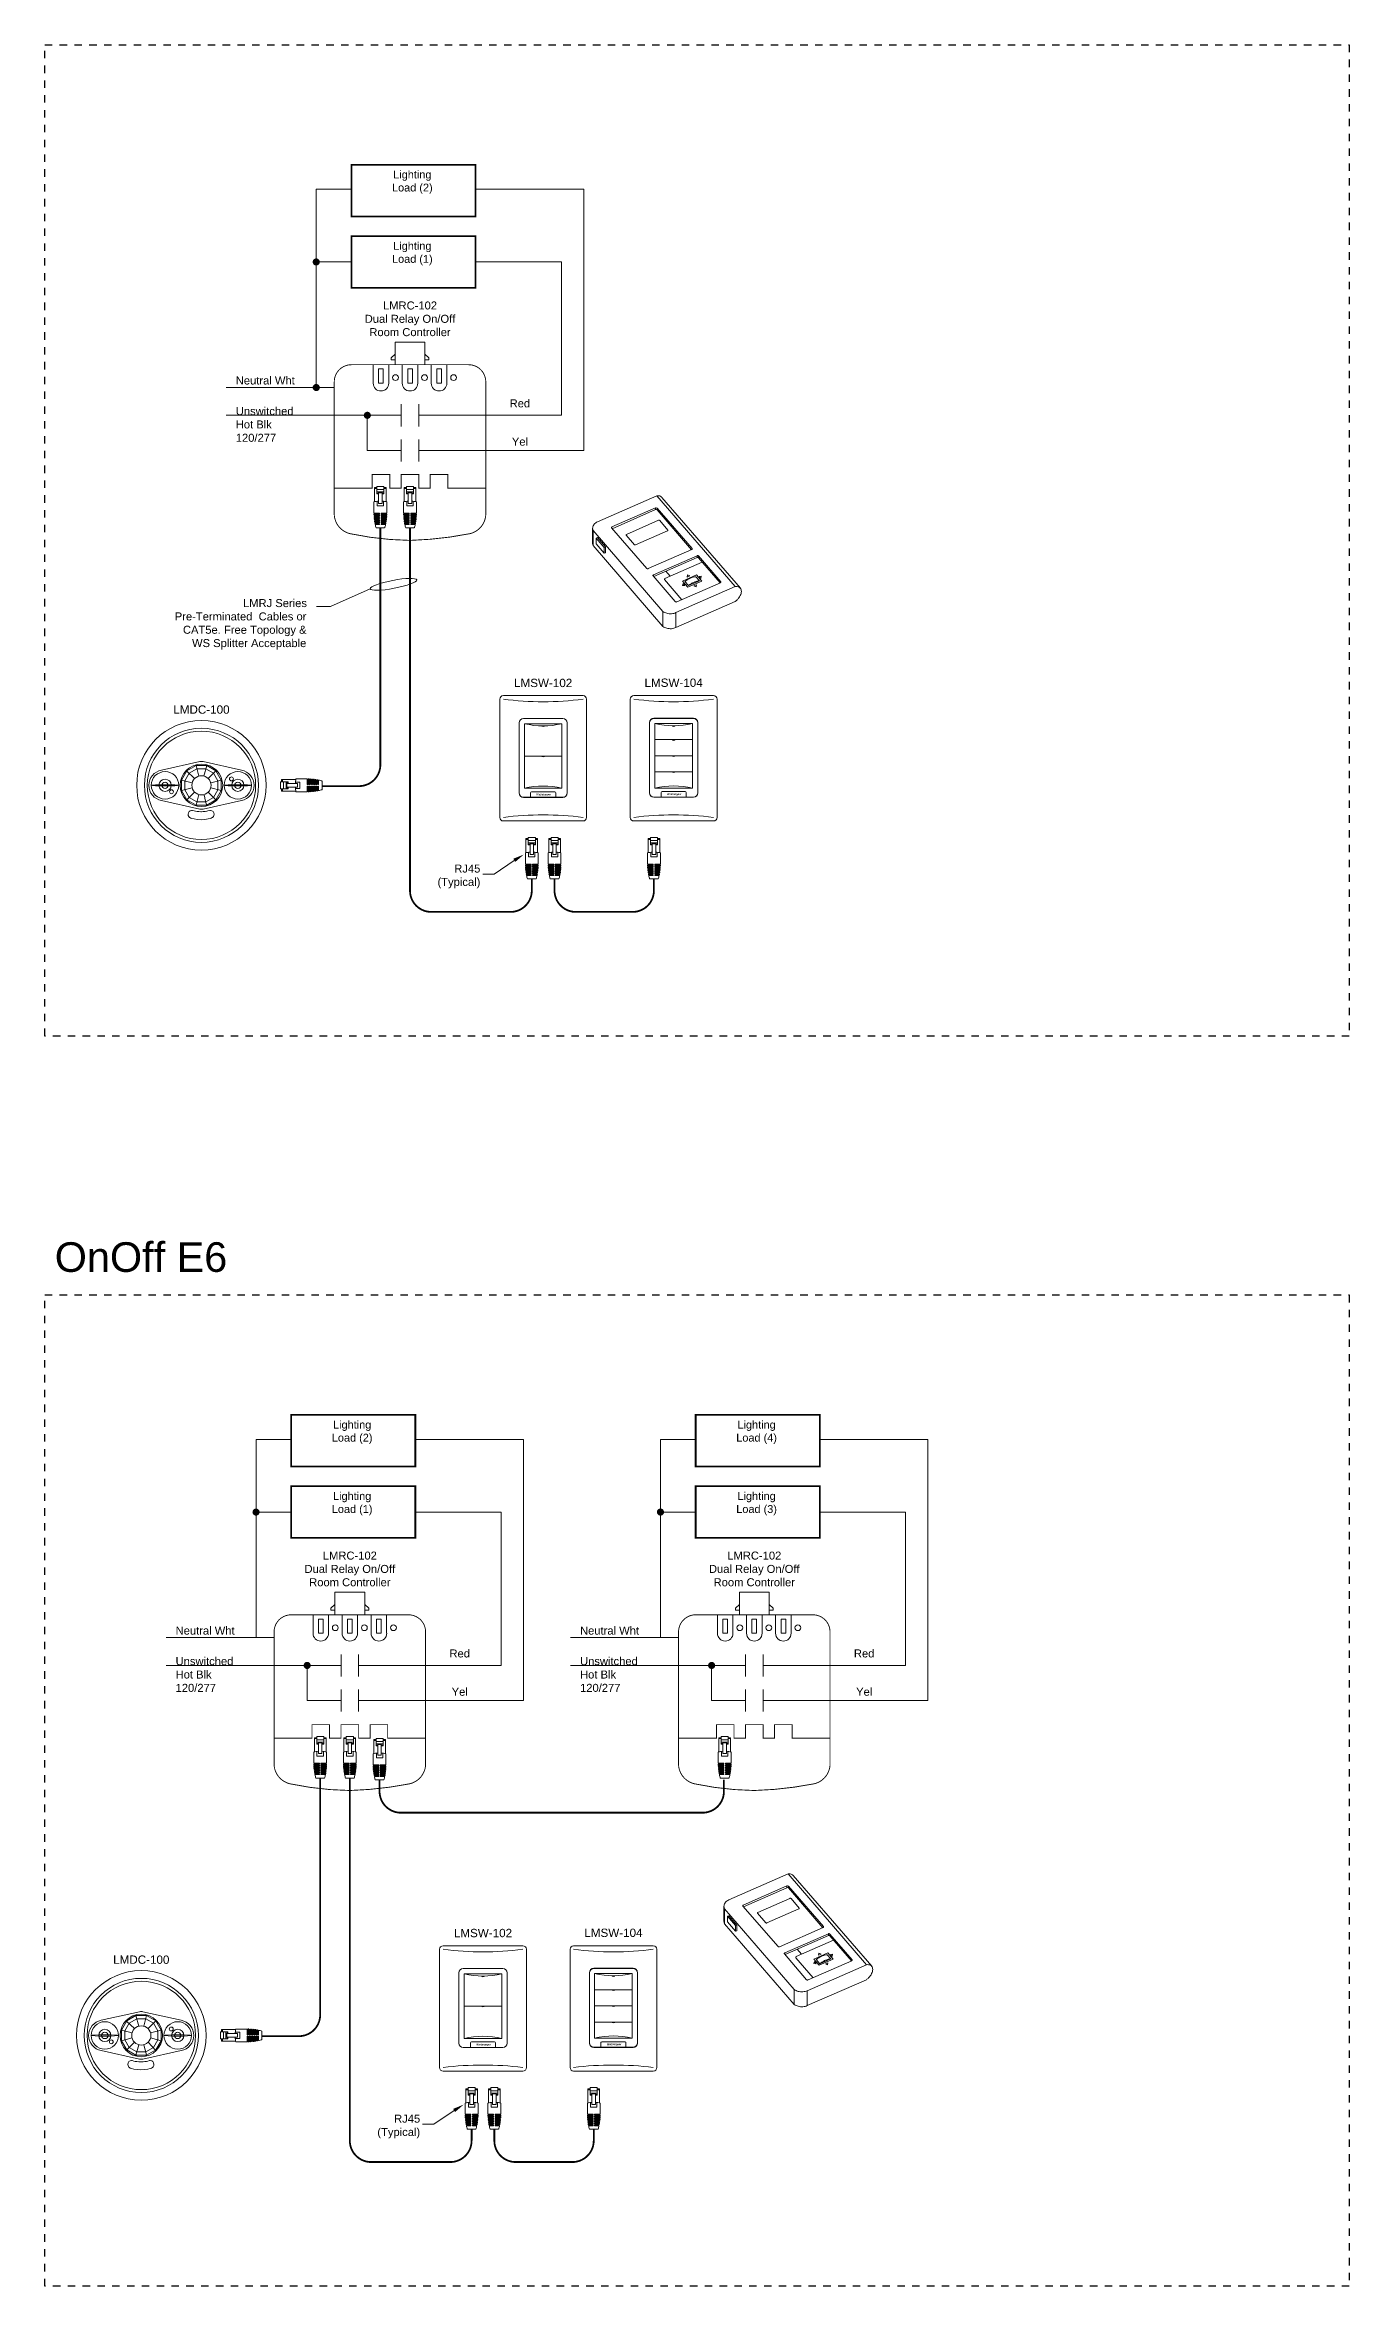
# Model space of a CAD drawing. Header units: inches. Extents: x -60 to 2005, y -577 to 104.
# Drawn here: x -60 to -16, y -90.3 to -14.6 of the extents above; entities that cross this region are included whole.
import ezdxf

# ---------------------------------------------------------------- set-up
doc = ezdxf.new("R2010")
doc.units = ezdxf.units.IN
doc.header["$MEASUREMENT"] = 0
doc.linetypes.add('Demo', pattern=[0.5, 0.25, -0.25])
doc.linetypes.add('HIDDEN2', pattern=[0.1875, 0.125, -0.0625])
doc.layers.get('0').update_dxf_attribs({"lineweight": 5})
doc.layers.add('PS Borders', color=40, linetype='Demo', lineweight=5, plot=False)
for name, color, linetype, lineweight in [('WS', 3, 'Continuous', 5), ('WS_DETAIL', 7, 'Continuous', 5), ('WS_LineVoltage', 1, 'Continuous', 5)]:
    doc.layers.add(name, color=color, linetype=linetype, lineweight=lineweight)
doc.styles.add('ARIAL', font='arial.ttf')

# ---------------------------------------------------------------- blocks, each defined once
blk = doc.blocks.new('A$C756910A1')
at = {"layer": 'WS_DETAIL'}
for p, q in [((0, 6.56), (0, 3.73)), ((0.15, 6.6), (0.15, 10.17)), ((0.15, 10.17), (0.73, 10.17)), ((0.73, 9.92), (0.15, 9.92)), ((0.73, 10.43), (0.73, 8.56)), ((0.73, 10.43), (2.51, 10.43)), ((2.51, 9.66), (0.73, 9.66)), ((2.51, 9.06), (0.73, 9.06)), ((0.73, 8.74), (1.17, 8.74)), ((0.73, 8.56), (1.17, 8.56)), ((0.81, 6.7), (0.81, 5.55)), ((1.17, 6.17), (1.17, 9.06)), ((1.17, 8.85), (2.06, 8.85)), ((1.17, 6.17), (2.06, 6.17)), ((2.06, 6.17), (2.06, 9.06)), ((2.06, 8.74), (2.51, 8.74)), ((2.51, 8.56), (2.06, 8.56)), ((2.42, 6.7), (2.42, 5.55)), ((2.51, 10.43), (2.51, 8.56)), ((3.08, 10.17), (2.51, 10.17)), ((3.08, 9.92), (2.51, 9.92)), ((3.08, 6.6), (3.08, 10.17)), ((3.23, 6.56), (3.23, 3.73)), ((0, 3.73), (1.43, 3.73)), ((0, 3.51), (1.43, 3.51)), ((0.01, 3.29), (1.43, 3.29)), ((0.02, 3.06), (1.43, 3.06)), ((0.03, 2.84), (1.43, 2.84)), ((0.05, 2.62), (1.43, 2.62)), ((0.07, 2.4), (1.43, 2.4)), ((0.09, 2.18), (1.43, 2.18)), ((0.12, 1.96), (1.43, 1.96)), ((0.15, 1.74), (1.43, 1.74)), ((0.18, 1.52), (1.43, 1.52)), ((0.22, 1.3), (1.43, 1.3)), ((0.26, 1.08), (1.43, 1.08)), ((0.31, 0.86), (1.43, 0.86)), ((0.81, 5.55), (2.42, 5.55)), ((0.89, 3.73), (0.89, 3.51)), ((0.89, 3.29), (0.89, 3.06)), ((0.89, 2.84), (0.89, 2.62)), ((0.89, 2.4), (0.89, 2.18)), ((0.89, 1.96), (0.89, 1.74)), ((0.89, 1.52), (0.89, 1.3)), ((0.89, 1.08), (0.89, 0.86)), ((1.43, 3.51), (1.43, 3.73)), ((1.43, 3.06), (1.43, 3.29)), ((1.43, 2.62), (1.43, 2.84)), ((1.43, 2.18), (1.43, 2.4)), ((1.43, 1.74), (1.43, 1.96)), ((1.43, 1.3), (1.43, 1.52)), ((1.43, 0.86), (1.43, 1.08)), ((1.8, 3.73), (3.23, 3.73)), ((1.8, 3.51), (1.8, 3.73)), ((1.8, 3.51), (3.23, 3.51)), ((1.8, 3.29), (3.23, 3.29)), ((1.8, 3.06), (1.8, 3.29)), ((1.8, 3.06), (3.22, 3.06)), ((1.8, 2.84), (3.2, 2.84)), ((1.8, 2.62), (1.8, 2.84)), ((1.8, 2.62), (3.19, 2.62)), ((1.8, 2.4), (3.17, 2.4)), ((1.8, 2.18), (1.8, 2.4)), ((1.8, 2.18), (3.14, 2.18)), ((1.8, 1.96), (3.12, 1.96)), ((1.8, 1.74), (1.8, 1.96)), ((1.8, 1.74), (3.09, 1.74)), ((1.8, 1.52), (3.05, 1.52)), ((1.8, 1.3), (1.8, 1.52)), ((1.8, 1.3), (3.01, 1.3)), ((1.8, 1.08), (2.97, 1.08)), ((1.8, 0.86), (1.8, 1.08)), ((1.8, 0.86), (2.92, 0.86)), ((2.34, 3.73), (2.34, 3.51)), ((2.34, 3.29), (2.34, 3.06)), ((2.34, 2.84), (2.34, 2.62)), ((2.34, 2.4), (2.34, 2.18)), ((2.34, 1.96), (2.34, 1.74)), ((2.34, 1.52), (2.34, 1.3)), ((2.34, 1.08), (2.34, 0.86)), ((2.69, 0), (0.52, 0))]:
    blk.add_line(p, q, dxfattribs=at)
for centre, radius, start, end in [((1.62, -0.58), 7.33, 93.502, 102.7411), ((1.62, -0.58), 7.33, 77.2589, 86.498), ((13.49, 3.73), 13.49, 180.937, 181.8742), ((13.49, 3.73), 13.49, 182.8119, 183.7504), ((13.49, 3.73), 13.49, 184.6899, 185.6307), ((13.49, 3.73), 13.49, 186.573, 187.5171), ((13.49, 3.73), 13.49, 188.4632, 189.4117), ((13.49, 3.73), 13.49, 190.3627, 191.3167), ((13.49, 3.73), 13.49, 192.2739, 196.0379), ((-10.25, 3.73), 13.49, 343.9621, 347.7261), ((-10.25, 3.73), 13.49, 348.6833, 349.6373), ((-10.25, 3.73), 13.49, 350.5883, 351.5368), ((-10.25, 3.73), 13.49, 352.4829, 353.427), ((-10.25, 3.73), 13.49, 354.3693, 355.3101), ((-10.25, 3.73), 13.49, 356.2496, 357.1881), ((-10.25, 3.73), 13.49, 358.1258, 359.063)]:
    blk.add_arc(centre, radius, start, end, dxfattribs=at)
blk = doc.blocks.new('RJ45')
at = {"layer": 'WS_DETAIL', "xscale": 1.117448685388325, "yscale": 1.117448685388325, "zscale": 1.117448685388325}
blk.add_blockref('A$C756910A1', (59.47, 150.68), dxfattribs=at)
blk = doc.blocks.new('A$C28216DC1')
at = {"layer": 'WS_DETAIL'}
blk.add_lwpolyline([(22.84, 8.11), (17.13, 4.27), (13.98, 4.27)], dxfattribs=at)
blk.add_solid([(23.11, 7.67), (22.56, 8.56), (25.52, 9.76)], dxfattribs=at)
at = {"layer": 'WS_DETAIL', "linetype": 'Continuous', "insert": (13.29, 3.59), "char_height": 2.25, "width": 37.309, "attachment_point": 6, "style": 'ARIAL'}
blk.add_mtext('\\pi29.81;RJ45\\P\\pi22.42;(Typical)', dxfattribs=at)
blk = doc.blocks.new('LMCT-100_i')
at = {"extrusion": (0, 0.700492, 0.71366)}
for p, q in [((-24.44, 12.57), (-4.49, 21.34)), ((-19.6, 10.84), (-4.88, 17.31)), ((-4.88, 16.69), (-19.52, 10.26)), ((-4.89, 17.31), (-4.89, 16.68)), ((21.96, -9.31), (-4.49, 21.34)), ((-4.39, 17.23), (7.47, 3.58)), ((-4.39, 17.22), (-4.39, 16.6)), ((7.2, 3.17), (-4.39, 16.6)), ((-2.72, 20.82), (23.73, -9.83)), ((-26.13, 10.41), (-26.13, 5.37)), ((-25.93, 9.59), (-25.93, 4.54)), ((-25.92, 9.59), (-2.4, -17.69)), ((-7.85, -3.15), (-19.72, 10.49)), ((-19.6, 10.84), (-19.6, 10.35)), ((-12.03, 4.85), (-14.8, 8.05)), ((-14.71, 8.31), (-3.84, 13.09)), ((-0.8, 9.56), (-11.67, 4.79)), ((-3.47, 13.03), (-0.73, 9.81)), ((-24.48, 7.23), (-24.92, 7.04)), ((-24.92, 7.04), (-22.2, 3.89)), ((-24.92, 7.04), (-24.92, 5.11)), ((-22.2, 1.96), (-24.92, 5.11)), ((-22.2, 3.89), (-21.76, 4.08)), ((-22.2, 1.96), (-22.2, 3.89)), ((-21.76, 2.15), (-22.2, 1.96)), ((-21.76, 2.15), (-21.76, 4.08)), ((7.36, 3.23), (-7.36, -3.23)), ((-5.6, -5.33), (9.12, 1.14)), ((9.12, 0.51), (-5.52, -5.91)), ((7.47, 3.58), (7.47, 3.31)), ((9.12, 1.14), (9.12, 0.51)), ((9.61, 1.05), (17.1, -7.63)), ((9.61, 1.05), (9.61, 0.43)), ((16.9, -8.02), (9.61, 0.43)), ((1.77, -14.36), (-5.72, -5.68)), ((-5.6, -5.33), (-5.6, -5.82)), ((3.96, -13.7), (-1.84, -6.93)), ((-1.72, -6.58), (10.88, -1.04)), ((0.07, -5.79), (-1.38, -4.1)), ((4.2, -7.4), (8.9, -5.34)), ((6, -9.49), (4.2, -7.4)), ((6, -9.49), (10.7, -7.42)), ((6.24, -8.97), (9.96, -7.33)), ((8.76, -5.94), (9.96, -7.33)), ((10.7, -7.42), (8.9, -5.34)), ((21.96, -9.31), (2, -18.08)), ((2, -23.12), (21.96, -14.36)), ((16.98, -7.98), (2.27, -14.44)), ((5.05, -8.96), (4.42, -8.23)), ((6.24, -8.97), (5.04, -7.57)), ((17.1, -7.63), (17.1, -7.9)), ((-2.4, -22.73), (-2.4, -17.69)), ((2, -18.08), (2, -23.12))]:
    blk.add_line(p, q, dxfattribs=at)
for p, q in [((5.83, -6.07), (5.93, -5.37)), ((6.71, -5.7), (5.93, -5.37)), ((9.78, -5.85), (10.48, -5.73)), ((10.4, -6.57), (10.48, -5.73)), ((4.42, -8.23), (4.2, -8.91)), ((5.05, -8.96), (4.2, -8.91)), ((8.87, -9.36), (8.09, -9.03)), ((8.87, -9.36), (8.97, -8.66))]:
    blk.add_line(p, q)
at = {"extrusion": (-0.310472, -0.62793, 0.71366)}
for p, q in [((6.71, -5.7), (5.83, -6.07)), ((8.97, -8.66), (8.09, -9.03))]:
    blk.add_line(p, q, dxfattribs=at)
at = {"extrusion": (-0.692921, 0.102711, 0.71366)}
blk.add_line((10.4, -6.57), (9.78, -5.85), dxfattribs=at)
for centre in [(-4.71, 16.87), (-4.71, 16.25)]:
    blk.add_arc(centre, 0.477, 48.60147, 112.12899)
for points, knots in [([(-4.49, 21.34), (-4.24, 21.37), (-3.76, 21.38), (-3.16, 21.21), (-2.85, 20.98), (-2.72, 20.83), (-2.72, 20.82)], [0, 0, 0, 0, 0.1, 0.2, 0.3, 0.3044799, 0.3044799, 0.3044799, 0.3044799]), ([(-25.93, 4.54), (-26.02, 4.72), (-26.11, 5), (-26.13, 5.28), (-26.13, 5.37)], [0, 0, 0, 0, 0.1666667, 0.2459578, 0.2459578, 0.2459578, 0.2459578])]:
    blk.add_open_spline(points, degree=3, knots=knots)
for points in [[(-24.44, 12.57), (-24.67, 12.47), (-25.09, 12.23), (-25.6, 11.79), (-25.95, 11.27), (-26.13, 10.71), (-26.14, 10.14), (-26.02, 9.77), (-25.93, 9.59)], [(-19.72, 10.49), (-19.73, 10.51), (-19.76, 10.55), (-19.77, 10.62), (-19.77, 10.69), (-19.73, 10.75), (-19.68, 10.8), (-19.63, 10.83), (-19.6, 10.84)], [(-14.8, 8.05), (-14.81, 8.07), (-14.83, 8.1), (-14.84, 8.15), (-14.83, 8.2), (-14.81, 8.24), (-14.77, 8.28), (-14.73, 8.3), (-14.71, 8.31)], [(-3.84, 13.09), (-3.82, 13.1), (-3.78, 13.11), (-3.71, 13.12), (-3.64, 13.11), (-3.57, 13.1), (-3.52, 13.07), (-3.49, 13.04), (-3.47, 13.03)], [(-0.73, 9.81), (-0.72, 9.8), (-0.7, 9.77), (-0.69, 9.72), (-0.69, 9.67), (-0.72, 9.62), (-0.76, 9.58), (-0.8, 9.56), (-0.82, 9.55)], [(-11.67, 4.79), (-11.69, 4.78), (-11.73, 4.76), (-11.8, 4.75), (-11.87, 4.76), (-11.93, 4.78), (-11.99, 4.81), (-12.02, 4.83), (-12.03, 4.85)], [(7.47, 3.58), (7.49, 3.56), (7.51, 3.52), (7.53, 3.46), (7.52, 3.39), (7.48, 3.32), (7.43, 3.27), (7.38, 3.24), (7.35, 3.23)], [(9.12, 1.14), (9.14, 1.15), (9.2, 1.17), (9.3, 1.18), (9.39, 1.17), (9.48, 1.15), (9.56, 1.11), (9.6, 1.07), (9.61, 1.05)], [(9.61, 0.43), (9.6, 0.45), (9.56, 0.48), (9.48, 0.52), (9.39, 0.55), (9.3, 0.56), (9.2, 0.54), (9.14, 0.53), (9.12, 0.51)], [(-7.36, -3.23), (-7.38, -3.24), (-7.44, -3.26), (-7.54, -3.27), (-7.63, -3.27), (-7.72, -3.24), (-7.8, -3.2), (-7.84, -3.17), (-7.85, -3.15)], [(-5.72, -5.68), (-5.73, -5.66), (-5.76, -5.62), (-5.77, -5.56), (-5.76, -5.49), (-5.73, -5.42), (-5.67, -5.37), (-5.62, -5.34), (-5.6, -5.33)], [(-1.84, -6.93), (-1.85, -6.91), (-1.88, -6.87), (-1.89, -6.8), (-1.88, -6.74), (-1.85, -6.67), (-1.8, -6.62), (-1.75, -6.59), (-1.72, -6.58)], [(5.04, -7.57), (5.33, -7.34), (5.94, -6.91), (6.9, -6.4), (7.85, -6.06), (8.47, -5.96), (8.76, -5.94)], [(9.96, -7.33), (9.67, -7.35), (9.06, -7.46), (8.1, -7.8), (7.14, -8.3), (6.53, -8.73), (6.24, -8.97)], [(2.27, -14.44), (2.24, -14.46), (2.18, -14.48), (2.09, -14.49), (1.99, -14.48), (1.9, -14.45), (1.83, -14.42), (1.79, -14.38), (1.77, -14.36)], [(17.1, -7.63), (17.12, -7.65), (17.14, -7.69), (17.16, -7.75), (17.15, -7.82), (17.11, -7.88), (17.06, -7.94), (17.01, -7.97), (16.98, -7.98)], [(21.96, -14.36), (22.21, -14.17), (22.68, -13.76), (23.28, -13.06), (23.74, -12.32), (24.02, -11.58), (24.12, -10.88), (24.02, -10.27), (23.74, -9.78), (23.28, -9.44), (22.68, -9.27), (22.21, -9.28), (21.96, -9.31)], [(-2.4, -17.69), (-2.22, -17.83), (-1.8, -18.07), (-1.08, -18.32), (-0.3, -18.46), (0.5, -18.47), (1.29, -18.34), (1.78, -18.18), (2, -18.08)], [(2, -23.12), (1.78, -23.22), (1.29, -23.39), (0.5, -23.51), (-0.3, -23.5), (-1.08, -23.37), (-1.8, -23.11), (-2.22, -22.87), (-2.4, -22.73)]]:
    blk.add_open_spline(points, degree=3)
at = {"layer": 'WS_DETAIL', "extrusion": (0, 0.700492, 0.71366)}
blk.add_line((-25.93, 4.54), (-2.4, -22.73), dxfattribs=at)
at = {"layer": 'WS_DETAIL'}
blk.add_line((-24.48, 7.23), (-21.76, 4.08), dxfattribs=at)
blk = doc.blocks.new('WallPlate1Gang')
for p, q in [((-11.72, 0.96), (-11.72, 32.87)), ((-10.76, 33.83), (10.76, 33.83)), ((11.72, 32.87), (11.72, 0.96)), ((-6.49, 26.51), (-6.49, 7.57)), ((-5.31, 27.69), (5.31, 27.69)), ((6.49, 26.51), (6.49, 7.57)), ((5.31, 6.39), (-5.31, 6.39)), ((-10.76, 0), (10.76, 0))]:
    blk.add_line(p, q)
for centre, radius, start, end in [((-10.76, 32.87), 0.96, 90, 180), ((0, 117.5), 85.31, 262.75705, 277.24295), ((10.76, 32.87), 0.96, 0, 90), ((-5.31, 26.51), 1.18, 90, 180), ((5.31, 26.51), 1.18, 0, 90), ((-5.31, 7.57), 1.18, 180, 270), ((5.31, 7.57), 1.18, 270, 0), ((-10.76, 0.96), 0.96, 180, 270), ((0, -83.67), 85.31, 82.75705, 97.24295), ((10.76, 0.96), 0.96, 270, 0)]:
    blk.add_arc(centre, radius, start, end)
blk = doc.blocks.new('*U137')
blk.add_blockref('WallPlate1Gang', (0, -0.01))
blk = doc.blocks.new('*U251')
for p, q in [((-6.5, 20.13), (-6.5, 1.18)), ((-5.32, 21.31), (5.32, 21.31)), ((-5.07, 2.44), (-5.07, 19.89)), ((-5.07, 19.89), (5.07, 19.89)), ((-5.07, 19.89), (5.07, 19.89)), ((-0.33, 19.29), (-0.33, 19.19)), ((0.33, 19.29), (0.33, 19.19)), ((5.07, 19.89), (5.07, 2.44)), ((6.5, 20.13), (6.5, 1.18)), ((-5.07, 11.16), (0, 11.16)), ((-0.33, 11.17), (-0.33, 11.06)), ((0, 11.16), (5.07, 11.16)), ((0.33, 11.17), (0.33, 11.06)), ((5.32, 0), (-5.32, 0)), ((5.07, 2.44), (-5.07, 2.44)), ((-3.38, 1.24), (-3.38, 0)), ((3.14, 1.48), (-3.14, 1.48)), ((3.38, 1.24), (3.38, 0))]:
    blk.add_line(p, q)
for centre, radius, start, end in [((-5.32, 20.13), 1.18, 90, 180), ((0, 41.25), 21.96, 256.64818, 283.35182), ((0, 19.73), 0.639, 238.6629, 301.3371), ((5.32, 20.13), 1.18, 0, 90), ((0, 11.61), 0.639, 238.6629, 301.3371), ((-5.32, 1.18), 1.18, 180, 270), ((0, -18.92), 21.96, 76.64818, 103.35182), ((-3.14, 1.24), 0.239, 90, 180), ((3.14, 1.24), 0.239, 0, 90), ((5.32, 1.18), 1.18, 270, 0)]:
    blk.add_arc(centre, radius, start, end)
at = {"style": 'ARIAL'}
for s, insert, char_height, width, attachment_point in [('LMSW-102', (0, 32.02), 2.25, 40.9705, 2), ('{\\fArial|b1|i1|c0|p34;Wattstopper}', (-1.79, 1.04), 0.4798, 3.7953, 1)]:
    blk.add_mtext(s, dxfattribs=dict(at, insert=insert, char_height=char_height, width=width, attachment_point=attachment_point))
blk = doc.blocks.new('*U249')
for p, q in [((-6.5, 20.13), (-6.5, 1.18)), ((-5.32, 21.31), (5.32, 21.31)), ((-5.07, 2.44), (-5.07, 19.89)), ((-5.07, 19.89), (5.07, 19.89)), ((-0.33, 19.29), (-0.33, 19.19)), ((0.33, 19.29), (0.33, 19.19)), ((5.07, 19.89), (5.07, 2.44)), ((6.5, 20.13), (6.5, 1.18)), ((-5.07, 15.52), (0, 15.52)), ((-0.33, 15.53), (-0.33, 15.42)), ((0, 15.52), (5.07, 15.52)), ((0.33, 15.53), (0.33, 15.42)), ((-5.07, 11.16), (0, 11.16)), ((-5.07, 6.8), (0, 6.8)), ((-0.33, 11.17), (-0.33, 11.06)), ((-0.33, 6.81), (-0.33, 6.7)), ((0, 11.16), (5.07, 11.16)), ((0, 6.8), (5.07, 6.8)), ((0.33, 11.17), (0.33, 11.06)), ((0.33, 6.81), (0.33, 6.7)), ((5.32, 0), (-5.32, 0)), ((5.07, 2.44), (-5.07, 2.44)), ((5.07, 2.44), (-5.07, 2.44)), ((-3.38, 1.24), (-3.38, 0)), ((3.14, 1.48), (-3.14, 1.48)), ((3.38, 1.24), (3.38, 0))]:
    blk.add_line(p, q)
for centre, radius, start, end in [((-5.32, 20.13), 1.18, 90, 180), ((0, 41.25), 21.96, 256.64818, 283.35182), ((0, 19.73), 0.639, 238.6629, 301.3371), ((5.32, 20.13), 1.18, 0, 90), ((0, 15.97), 0.639, 238.6629, 301.3371), ((0, 11.61), 0.639, 238.6629, 301.3371), ((0, 7.25), 0.639, 238.6629, 301.3371), ((-5.32, 1.18), 1.18, 180, 270), ((0, -18.92), 21.96, 76.64818, 103.35182), ((-3.14, 1.24), 0.239, 90, 180), ((3.14, 1.24), 0.239, 0, 90), ((5.32, 1.18), 1.18, 270, 0)]:
    blk.add_arc(centre, radius, start, end)
at = {"style": 'ARIAL'}
for s, insert, char_height, width, attachment_point in [('LMSW-104', (0, 32.02), 2.25, 40.9705, 2), ('{\\fArial|b1|i1|c0|p34;Wattstopper}', (-1.79, 1.04), 0.4798, 3.7953, 1)]:
    blk.add_mtext(s, dxfattribs=dict(at, insert=insert, char_height=char_height, width=width, attachment_point=attachment_point))
blk = doc.blocks.new('*U257')
at = {"lineweight": 18}
for points in [[(-1.44, -5.36), (-3.92, -3.92), (-5.36, -1.44), (-5.36, 1.43), (-3.92, 3.92), (-1.44, 5.36), (1.43, 5.36), (3.92, 3.92), (5.36, 1.43), (5.36, -1.44), (3.92, -3.92), (1.43, -5.36), (-1.44, -5.36)], [(-2.5, 0.67), (-5.36, 1.43)], [(-1.2, -4.47), (-3.27, -3.27), (-4.47, -1.2), (-4.47, 1.2), (-3.27, 3.27), (-1.2, 4.46), (1.2, 4.46), (3.27, 3.27), (4.46, 1.2), (4.46, -1.2), (3.27, -3.27), (1.2, -4.47), (-1.2, -4.47)], [(-3.97, 3.84), (-1.83, 1.83)], [(-1.44, 5.36), (-0.67, 2.5)], [(1.43, 5.36), (0.67, 2.5)], [(3.92, 3.92), (1.83, 1.83)], [(5.36, 1.43), (2.5, 0.67)], [(-2.5, -0.67), (-5.36, -1.44)], [(-1.83, -1.83), (-3.92, -3.92)], [(-0.67, -2.5), (-1.44, -5.36)], [(3.87, -3.95), (1.83, -1.84)], [(5.36, -1.44), (2.5, -0.67)]]:
    blk.add_lwpolyline(points, dxfattribs=at)
for points, knots in [([(17.49, 0), (17.49, -9.66), (9.66, -17.49), (0, -17.49), (-9.66, -17.49), (-17.49, -9.66), (-17.49, 0), (-17.49, 9.66), (-9.66, 17.49), (0, 17.49), (9.66, 17.49), (17.49, 9.66), (17.49, 0)], [0, 0, 0, 0, 1, 1, 1, 2, 2, 2, 3, 3, 3, 4, 4, 4, 4]), ([(15.41, 0), (15.41, -8.51), (8.51, -15.41), (0, -15.41), (-8.51, -15.41), (-15.41, -8.51), (-15.41, 0), (-15.41, 8.51), (-8.51, 15.41), (0, 15.41), (8.51, 15.41), (15.41, 8.51), (15.41, 0)], [0, 0, 0, 0, 1, 1, 1, 2, 2, 2, 3, 3, 3, 4, 4, 4, 4]), ([(14.63, 0), (14.63, -8.08), (8.08, -14.63), (0, -14.63), (-8.08, -14.63), (-14.63, -8.08), (-14.63, 0), (-14.63, 8.08), (-8.08, 14.63), (0, 14.63), (8.08, 14.63), (14.63, 8.08), (14.63, 0)], [0, 0, 0, 0, 1, 1, 1, 2, 2, 2, 3, 3, 3, 4, 4, 4, 4]), ([(-14.21, 0), (-14.21, 2.03), (-12.74, 3.73), (-10.81, 4.08), (-10.81, 4.08), (-0.46, 6.4), (-0.46, 6.4), (-0.33, 6.43), (-0.17, 6.45), (0, 6.45)], [0, 0, 0, 0, 1, 1, 1, 2, 2, 2, 3, 3, 3, 3]), ([(14.21, 0), (14.21, 2.03), (12.74, 3.73), (10.81, 4.08), (10.81, 4.08), (0.46, 6.4), (0.46, 6.4), (0.33, 6.43), (0.17, 6.45), (0, 6.45)], [0, 0, 0, 0, 1, 1, 1, 2, 2, 2, 3, 3, 3, 3]), ([(-6.13, 0), (-6.13, -2.05), (-7.79, -3.7), (-9.84, -3.7), (-11.88, -3.7), (-13.54, -2.05), (-13.54, 0), (-13.54, 2.04), (-11.88, 3.7), (-9.84, 3.7), (-7.79, 3.7), (-6.13, 2.04), (-6.13, 0)], [0, 0, 0, 0, 1, 1, 1, 2, 2, 2, 3, 3, 3, 4, 4, 4, 4]), ([(-6.13, 0), (-6.13, -2.05), (-7.79, -3.7), (-9.84, -3.7), (-11.88, -3.7), (-13.54, -2.05), (-13.54, 0), (-13.54, 2.04), (-11.88, 3.7), (-9.84, 3.7), (-7.79, 3.7), (-6.13, 2.04), (-6.13, 0)], [0, 0, 0, 0, 1, 1, 1, 2, 2, 2, 3, 3, 3, 4, 4, 4, 4]), ([(-6.14, 0), (-6.14, -0.09), (-7.79, -0.17), (-9.84, -0.17), (-11.88, -0.17), (-13.53, -0.09), (-13.53, 0), (-13.53, 0.09), (-11.88, 0.16), (-9.84, 0.16), (-7.79, 0.16), (-6.14, 0.09), (-6.14, 0)], [0, 0, 0, 0, 1, 1, 1, 2, 2, 2, 3, 3, 3, 4, 4, 4, 4]), ([(-6.14, 0), (-6.14, -0.09), (-7.79, -0.17), (-9.84, -0.17), (-11.88, -0.17), (-13.53, -0.09), (-13.53, 0), (-13.53, 0.09), (-11.88, 0.16), (-9.84, 0.16), (-7.79, 0.16), (-6.14, 0.09), (-6.14, 0)], [0, 0, 0, 0, 1, 1, 1, 2, 2, 2, 3, 3, 3, 4, 4, 4, 4]), ([(-8.18, 0), (-8.18, -0.91), (-8.92, -1.66), (-9.84, -1.66), (-10.75, -1.66), (-11.49, -0.91), (-11.49, 0), (-11.49, 0.91), (-10.75, 1.65), (-9.84, 1.65), (-8.92, 1.65), (-8.18, 0.91), (-8.18, 0)], [0, 0, 0, 0, 1, 1, 1, 2, 2, 2, 3, 3, 3, 4, 4, 4, 4]), ([(-8.18, 0), (-8.18, -0.91), (-8.92, -1.66), (-9.84, -1.66), (-10.75, -1.66), (-11.49, -0.91), (-11.49, 0), (-11.49, 0.91), (-10.75, 1.65), (-9.84, 1.65), (-8.92, 1.65), (-8.18, 0.91), (-8.18, 0)], [0, 0, 0, 0, 1, 1, 1, 2, 2, 2, 3, 3, 3, 4, 4, 4, 4]), ([(-8.97, 0), (-8.97, -0.48), (-9.36, -0.87), (-9.84, -0.87), (-10.32, -0.87), (-10.7, -0.48), (-10.7, 0), (-10.7, 0.48), (-10.32, 0.87), (-9.84, 0.87), (-9.36, 0.87), (-8.97, 0.48), (-8.97, 0)], [0, 0, 0, 0, 1, 1, 1, 2, 2, 2, 3, 3, 3, 4, 4, 4, 4]), ([(-8.97, 0), (-8.97, -0.48), (-9.36, -0.87), (-9.84, -0.87), (-10.32, -0.87), (-10.7, -0.48), (-10.7, 0), (-10.7, 0.48), (-10.32, 0.87), (-9.84, 0.87), (-9.36, 0.87), (-8.97, 0.48), (-8.97, 0)], [0, 0, 0, 0, 1, 1, 1, 2, 2, 2, 3, 3, 3, 4, 4, 4, 4]), ([(5.74, 0), (5.74, -3.17), (3.17, -5.74), (0, -5.74), (-3.17, -5.74), (-5.74, -3.17), (-5.74, 0), (-5.74, 3.17), (-3.17, 5.74), (0, 5.74), (3.17, 5.74), (5.74, 3.17), (5.74, 0)], [0, 0, 0, 0, 1, 1, 1, 2, 2, 2, 3, 3, 3, 4, 4, 4, 4]), ([(2.59, 0), (2.59, -1.43), (1.43, -2.59), (0, -2.59), (-1.43, -2.59), (-2.59, -1.43), (-2.59, 0), (-2.59, 1.43), (-1.43, 2.59), (0, 2.59), (1.43, 2.59), (2.59, 1.43), (2.59, 0)], [0, 0, 0, 0, 1, 1, 1, 2, 2, 2, 3, 3, 3, 4, 4, 4, 4]), ([(6.13, 0), (6.13, 2.04), (7.79, 3.7), (9.83, 3.7), (11.88, 3.7), (13.54, 2.04), (13.54, 0), (13.54, -2.05), (11.88, -3.7), (9.83, -3.7), (7.79, -3.7), (6.13, -2.05), (6.13, 0)], [0, 0, 0, 0, 1, 1, 1, 2, 2, 2, 3, 3, 3, 4, 4, 4, 4]), ([(6.14, 0), (6.14, 0.09), (7.79, 0.16), (9.83, 0.16), (11.88, 0.16), (13.53, 0.09), (13.53, 0), (13.53, -0.09), (11.88, -0.17), (9.83, -0.17), (7.79, -0.17), (6.14, -0.09), (6.14, 0)], [0, 0, 0, 0, 1, 1, 1, 2, 2, 2, 3, 3, 3, 4, 4, 4, 4]), ([(7.57, 1.73), (7.57, 2.02), (7.81, 2.25), (8.1, 2.25), (8.39, 2.25), (8.62, 2.02), (8.62, 1.73), (8.62, 1.44), (8.39, 1.2), (8.1, 1.2), (7.81, 1.2), (7.57, 1.44), (7.57, 1.73)], [0, 0, 0, 0, 1, 1, 1, 2, 2, 2, 3, 3, 3, 4, 4, 4, 4]), ([(8.18, 0), (8.18, 0.91), (8.92, 1.65), (9.83, 1.65), (10.75, 1.65), (11.49, 0.91), (11.49, 0), (11.49, -0.91), (10.75, -1.66), (9.83, -1.66), (8.92, -1.66), (8.18, -0.91), (8.18, 0)], [0, 0, 0, 0, 1, 1, 1, 2, 2, 2, 3, 3, 3, 4, 4, 4, 4]), ([(8.97, 0), (8.97, 0.48), (9.36, 0.87), (9.83, 0.87), (10.31, 0.87), (10.7, 0.48), (10.7, 0), (10.7, -0.48), (10.31, -0.87), (9.83, -0.87), (9.36, -0.87), (8.97, -0.48), (8.97, 0)], [0, 0, 0, 0, 1, 1, 1, 2, 2, 2, 3, 3, 3, 4, 4, 4, 4]), ([(-14.21, 0), (-14.21, -2.04), (-12.74, -3.73), (-10.81, -4.08), (-10.81, -4.08), (-0.46, -6.4), (-0.46, -6.4), (-0.33, -6.43), (-0.17, -6.45), (0, -6.45)], [0, 0, 0, 0, 1, 1, 1, 2, 2, 2, 3, 3, 3, 3]), ([(-7.57, -1.73), (-7.57, -2.02), (-7.81, -2.26), (-8.1, -2.26), (-8.39, -2.26), (-8.62, -2.02), (-8.62, -1.73), (-8.62, -1.44), (-8.39, -1.21), (-8.1, -1.21), (-7.81, -1.21), (-7.57, -1.44), (-7.57, -1.73)], [0, 0, 0, 0, 1, 1, 1, 2, 2, 2, 3, 3, 3, 4, 4, 4, 4]), ([(-7.57, -1.73), (-7.57, -2.02), (-7.81, -2.26), (-8.1, -2.26), (-8.39, -2.26), (-8.62, -2.02), (-8.62, -1.73), (-8.62, -1.44), (-8.39, -1.21), (-8.1, -1.21), (-7.81, -1.21), (-7.57, -1.44), (-7.57, -1.73)], [0, 0, 0, 0, 1, 1, 1, 2, 2, 2, 3, 3, 3, 4, 4, 4, 4]), ([(14.21, 0), (14.21, -2.04), (12.74, -3.73), (10.81, -4.08), (10.81, -4.08), (0.46, -6.4), (0.46, -6.4), (0.33, -6.43), (0.17, -6.45), (0, -6.45)], [0, 0, 0, 0, 1, 1, 1, 2, 2, 2, 3, 3, 3, 3]), ([(-0.1, -9.29), (1.27, -9.29), (2.67, -8.87), (2.67, -8.87), (2.67, -8.87), (2.76, -8.82), (2.76, -8.82), (3.14, -8.68), (3.41, -8.29), (3.41, -7.83), (3.41, -7.24), (2.98, -6.77), (2.44, -6.77), (2.44, -6.77), (2.15, -6.8), (1.77, -6.91), (1.39, -7.03), (0.63, -7.13), (0, -7.13), (0, -7.13), (-0.2, -7.13), (-0.2, -7.13), (-0.83, -7.13), (-1.59, -7.03), (-1.97, -6.91), (-2.35, -6.8), (-2.64, -6.77), (-2.64, -6.77), (-3.18, -6.77), (-3.61, -7.24), (-3.61, -7.83), (-3.61, -8.29), (-3.34, -8.68), (-2.96, -8.82), (-2.96, -8.82), (-2.87, -8.87), (-2.87, -8.87), (-2.87, -8.87), (-1.47, -9.29), (-0.1, -9.29)], [0, 0, 0, 0, 1, 1, 1, 2, 2, 2, 3, 3, 3, 4, 4, 4, 5, 5, 5, 6, 6, 6, 7, 7, 7, 8, 8, 8, 9, 9, 9, 10, 10, 10, 11, 11, 11, 12, 12, 12, 13, 13, 13, 13])]:
    blk.add_open_spline(points, degree=3, knots=knots, dxfattribs=at)
blk.add_open_spline([(1.43, -5.36), (1.43, -5.29), (0.67, -2.5), (0.67, -2.5)], degree=3, dxfattribs=at)
at = {"insert": (0, 21.58), "char_height": 2.25, "width": 40.9705, "attachment_point": 2, "style": 'ARIAL'}
blk.add_mtext('LMDC-100', dxfattribs=at)

msp = doc.modelspace()

# ---------------------------------------------------------------- linework, layer by layer
for p, q in [((-48.221, -24.654), (-48.221, -25.414)), ((-47.214, -24.654), (-48.221, -24.654)), ((-47.214, -24.654), (-47.214, -25.414)), ((-48.96, -25.414), (-48.96, -26.039)), ((-48.436, -26.039), (-48.436, -25.414)), ((-48.221, -25.062), (-48.354, -25.184)), ((-48.354, -25.184), (-48.354, -25.253)), ((-48.354, -25.253), (-48.221, -25.253)), ((-47.979, -26.039), (-47.979, -25.414)), ((-47.455, -25.414), (-47.455, -26.039)), ((-47.214, -25.062), (-47.08, -25.184)), ((-47.08, -25.253), (-47.214, -25.253)), ((-47.08, -25.184), (-47.08, -25.253)), ((-46.998, -26.039), (-46.998, -25.414)), ((-46.474, -25.414), (-46.474, -26.039)), ((-48.015, -26.749), (-48.015, -27.495)), ((-48.014, -26.749), (-48.014, -27.495)), ((-47.421, -26.749), (-47.421, -27.495)), ((-47.42, -26.749), (-47.42, -27.495)), ((-48.015, -27.935), (-48.015, -28.68)), ((-48.014, -27.935), (-48.014, -28.68)), ((-47.421, -27.935), (-47.421, -28.68)), ((-47.42, -27.935), (-47.42, -28.68)), ((-50.401, -33.573), (-50.868, -33.573)), ((-50.252, -67.248), (-50.385, -67.371)), ((-50.252, -66.84), (-50.252, -67.6)), ((-49.245, -66.84), (-50.252, -66.84)), ((-49.245, -66.84), (-49.245, -67.6)), ((-49.245, -67.248), (-49.111, -67.371)), ((-36.6, -67.248), (-36.734, -67.371)), ((-36.6, -66.84), (-36.6, -67.6)), ((-35.594, -66.84), (-36.6, -66.84)), ((-35.594, -66.84), (-35.594, -67.6)), ((-35.594, -67.248), (-35.46, -67.371)), ((-50.991, -67.6), (-50.991, -68.225)), ((-50.467, -68.225), (-50.467, -67.6)), ((-50.385, -67.371), (-50.385, -67.44)), ((-50.385, -67.44), (-50.252, -67.44)), ((-50.01, -68.225), (-50.01, -67.6)), ((-49.486, -67.6), (-49.486, -68.225)), ((-49.111, -67.44), (-49.245, -67.44)), ((-49.111, -67.371), (-49.111, -67.44)), ((-49.029, -68.225), (-49.029, -67.6)), ((-48.506, -67.6), (-48.506, -68.225)), ((-37.34, -67.6), (-37.34, -68.225)), ((-36.816, -68.225), (-36.816, -67.6)), ((-36.734, -67.371), (-36.734, -67.44)), ((-36.734, -67.44), (-36.6, -67.44)), ((-36.359, -68.225), (-36.359, -67.6)), ((-35.835, -67.6), (-35.835, -68.225)), ((-35.46, -67.44), (-35.594, -67.44)), ((-35.46, -67.371), (-35.46, -67.44)), ((-35.378, -68.225), (-35.378, -67.6)), ((-34.854, -67.6), (-34.854, -68.225)), ((-50.046, -68.936), (-50.046, -69.681)), ((-50.045, -68.936), (-50.045, -69.681)), ((-49.452, -68.936), (-49.452, -69.681)), ((-49.451, -68.936), (-49.451, -69.681)), ((-36.394, -68.936), (-36.394, -69.681)), ((-36.394, -68.936), (-36.394, -69.681)), ((-35.801, -68.936), (-35.801, -69.681)), ((-35.8, -68.936), (-35.8, -69.681)), ((-50.046, -70.121), (-50.046, -70.867)), ((-50.045, -70.121), (-50.045, -70.867)), ((-49.452, -70.121), (-49.452, -70.867)), ((-49.451, -70.121), (-49.451, -70.867)), ((-36.394, -70.121), (-36.394, -70.867)), ((-36.394, -70.121), (-36.394, -70.867)), ((-35.801, -70.121), (-35.801, -70.867)), ((-35.8, -70.121), (-35.8, -70.867))]:
    msp.add_line(p, q)
at = {"linetype": 'Continuous'}
msp.add_line((-50.401, -33.573), (-49.061, -32.974), dxfattribs=at)
at = {"linetype": 'Continuous', "const_width": 0.06}
for points in [[(-49.695, -20.412), (-45.507, -20.412), (-45.507, -18.667), (-49.695, -18.667)], [(-45.507, -22.82), (-45.507, -21.074), (-49.695, -21.074), (-49.695, -22.82)], [(-51.726, -62.599), (-47.538, -62.599), (-47.538, -60.854), (-51.726, -60.854)], [(-38.075, -62.599), (-33.887, -62.599), (-33.887, -60.854), (-38.075, -60.854)], [(-47.538, -65.006), (-47.538, -63.261), (-51.726, -63.261), (-51.726, -65.006)], [(-33.887, -65.006), (-33.887, -63.261), (-38.075, -63.261), (-38.075, -65.006)]]:
    msp.add_lwpolyline(points, close=True, dxfattribs=at)
at = {"linetype": 'Continuous', "const_width": 0.03}
for points in [[(-47.718, -31.343, -0.048346), (-49.735, -31.117, -0.329956), (-50.274, -30.486), (-50.274, -25.992, -0.414214), (-49.696, -25.414), (-45.738, -25.414, -0.414214), (-45.16, -25.992), (-45.16, -26.894), (-45.16, -28.639), (-45.16, -30.486, -0.329956), (-45.7, -31.117, -0.0415), (-47.718, -31.343, -0.024292)], [(-49.749, -73.53, -0.048346), (-51.766, -73.304, -0.329956), (-52.305, -72.672), (-52.305, -68.179, -0.414214), (-51.727, -67.6), (-47.77, -67.6, -0.414214), (-47.191, -68.179), (-47.191, -69.081), (-47.191, -70.826), (-47.191, -72.672, -0.329956), (-47.731, -73.304, -0.0415), (-49.749, -73.53, -0.024292)], [(-36.098, -73.53, -0.048346), (-38.114, -73.304, -0.329956), (-38.654, -72.672), (-38.654, -68.179, -0.414214), (-38.076, -67.6), (-34.118, -67.6, -0.414214), (-33.54, -68.179), (-33.54, -69.081), (-33.54, -70.826), (-33.54, -72.672, -0.329956), (-34.079, -73.304, -0.0415), (-36.098, -73.53, -0.024292)]]:
    msp.add_lwpolyline(points, format="xyb", dxfattribs=at)
for points in [[(-48.777, -26.039), (-48.619, -26.039), (-48.619, -25.556), (-48.777, -25.556)], [(-47.796, -26.039), (-47.638, -26.039), (-47.638, -25.556), (-47.796, -25.556)], [(-46.816, -26.039), (-46.657, -26.039), (-46.657, -25.556), (-46.816, -25.556)], [(-50.809, -68.225), (-50.65, -68.225), (-50.65, -67.742), (-50.809, -67.742)], [(-49.828, -68.225), (-49.669, -68.225), (-49.669, -67.742), (-49.828, -67.742)], [(-48.847, -68.225), (-48.688, -68.225), (-48.688, -67.742), (-48.847, -67.742)], [(-37.157, -68.225), (-36.998, -68.225), (-36.998, -67.742), (-37.157, -67.742)], [(-36.176, -68.225), (-36.018, -68.225), (-36.018, -67.742), (-36.176, -67.742)], [(-35.195, -68.225), (-35.037, -68.225), (-35.037, -67.742), (-35.195, -67.742)]]:
    msp.add_lwpolyline(points, close=True)
at = {"const_width": 0.03}
for points in [[(-50.274, -29.577), (-48.996, -29.577), (-48.996, -29.122), (-48.4, -29.122), (-48.4, -29.577), (-48.015, -29.577), (-48.015, -29.122), (-47.419, -29.122), (-47.419, -29.577), (-47.034, -29.577), (-47.034, -29.122), (-46.439, -29.122), (-46.439, -29.577), (-45.16, -29.577)], [(-52.305, -71.764), (-51.027, -71.764), (-51.027, -71.308), (-50.432, -71.308), (-50.432, -71.764), (-50.046, -71.764), (-50.046, -71.308), (-49.451, -71.308), (-49.451, -71.764), (-49.065, -71.764), (-49.065, -71.308), (-48.47, -71.308), (-48.47, -71.764), (-47.191, -71.764)], [(-38.654, -71.764), (-37.375, -71.764), (-37.375, -71.308), (-36.78, -71.308), (-36.78, -71.764), (-36.395, -71.764), (-36.395, -71.308), (-35.799, -71.308), (-35.799, -71.764), (-35.414, -71.764), (-35.414, -71.308), (-34.819, -71.308), (-34.819, -71.764), (-33.54, -71.764)]]:
    msp.add_lwpolyline(points, dxfattribs=at)
for centre in [(-48.208, -25.85), (-47.227, -25.85), (-46.246, -25.85), (-50.239, -68.037), (-49.258, -68.037), (-48.277, -68.037), (-36.587, -68.037), (-35.607, -68.037), (-34.626, -68.037)]:
    msp.add_circle(centre, 0.0983)
for centre in [(-48.698, -26.039), (-47.717, -26.039), (-46.736, -26.039), (-50.729, -68.225), (-49.748, -68.225), (-48.767, -68.225), (-37.078, -68.225), (-36.097, -68.225), (-35.116, -68.225)]:
    msp.add_arc(centre, 0.262, 180, 0)
at = {"extrusion": (0, 0, -1)}
msp.add_ellipse((-48.276, -32.825), major_axis=(-0.785, -0.15), ratio=0.168693, dxfattribs=at)
at = {"layer": 'PS Borders', "lineweight": -3}
for points in [[(-60.043, -14.619), (-16.018, -14.619), (-16.018, -48.07), (-60.043, -48.07)], [(-60.043, -56.806), (-16.018, -56.806), (-16.018, -90.257), (-60.043, -90.257)]]:
    msp.add_lwpolyline(points, close=True, dxfattribs=at)
at = {"layer": 'WS'}
for points in [[(-48.718, -30.923, 0.06, 0.06, 0), (-48.718, -38.915, 0.06, 0.06, 0), (-48.718, -38.915, 0.06, 0.06, -0.414214), (-49.438, -39.635, 0.06, 0.06, 0), (-50.687, -39.635, 0, 0, 0)], [(-50.749, -73.11, 0.06, 0.06, 0), (-50.749, -81.101, 0.06, 0.06, 0), (-50.749, -81.101, 0.06, 0.06, -0.414214), (-51.469, -81.821, 0.06, 0.06, 0), (-52.718, -81.821, 0, 0, 0)]]:
    msp.add_lwpolyline(points, format="xyseb", dxfattribs=at)
at = {"layer": 'WS', "const_width": 0.06}
for points in [[(-43.607, -42.769), (-43.607, -43.161, -0.414214), (-44.327, -43.881), (-46.998, -43.881, -0.414214), (-47.718, -43.161), (-47.718, -30.923)], [(-42.84, -42.769), (-42.84, -43.161, 0.414214), (-42.12, -43.881), (-40.205, -43.881, 0.414214), (-39.485, -43.161), (-39.485, -42.769)], [(-45.638, -84.956), (-45.638, -85.348, -0.414214), (-46.358, -86.068), (-49.029, -86.068, -0.414214), (-49.749, -85.348), (-49.749, -73.11)], [(-48.746, -73.168), (-48.746, -73.559, 0.414214), (-48.026, -74.279), (-37.842, -74.279, 0.414214), (-37.122, -73.559), (-37.122, -73.168)], [(-44.871, -84.956), (-44.871, -85.348, 0.414214), (-44.151, -86.068), (-42.236, -86.068, 0.414214), (-41.516, -85.348), (-41.516, -84.956)]]:
    msp.add_lwpolyline(points, format="xyb", dxfattribs=at)
at = {"layer": 'WS_LineVoltage'}
for p, q in [((-49.695, -19.493), (-50.883, -19.493)), ((-50.883, -19.493), (-50.883, -26.184)), ((-41.855, -19.493), (-45.507, -19.493)), ((-49.695, -21.947), (-50.883, -21.947)), ((-42.609, -21.947), (-45.507, -21.947)), ((-51.726, -61.68), (-52.914, -61.68)), ((-52.914, -61.68), (-52.914, -68.371)), ((-43.886, -61.68), (-47.538, -61.68)), ((-38.075, -61.68), (-39.263, -61.68)), ((-39.263, -61.68), (-39.263, -68.371)), ((-30.235, -61.68), (-33.887, -61.68)), ((-51.726, -64.134), (-52.914, -64.134)), ((-44.64, -64.134), (-47.538, -64.134)), ((-38.075, -64.134), (-39.263, -64.134)), ((-30.989, -64.134), (-33.887, -64.134))]:
    msp.add_line(p, q, dxfattribs=at)
for points in [[(-41.855, -19.493), (-41.855, -19.493), (-41.855, -28.307), (-47.42, -28.307)], [(-42.609, -21.947), (-42.609, -21.947), (-42.609, -27.122), (-47.42, -27.122)], [(-50.274, -26.184), (-53.92, -26.184)], [(-48.014, -27.122), (-53.92, -27.122)], [(-48.014, -28.307), (-49.158, -28.307), (-49.158, -27.182)], [(-43.886, -61.68), (-43.886, -61.68), (-43.886, -70.494), (-49.451, -70.494)], [(-30.235, -61.68), (-30.235, -61.68), (-30.235, -70.494), (-35.8, -70.494)], [(-44.64, -64.134), (-44.64, -64.134), (-44.64, -69.309), (-49.451, -69.309)], [(-30.989, -64.134), (-30.989, -64.134), (-30.989, -69.309), (-35.8, -69.309)], [(-52.305, -68.371), (-55.951, -68.371)], [(-38.654, -68.371), (-42.3, -68.371)], [(-50.045, -69.309), (-55.951, -69.309)], [(-50.045, -70.494), (-51.189, -70.494), (-51.189, -69.369)], [(-36.394, -69.309), (-42.3, -69.309)], [(-36.394, -70.494), (-37.537, -70.494), (-37.537, -69.369)]]:
    msp.add_lwpolyline(points, dxfattribs=at)
at = {"layer": 'WS_LineVoltage', "const_width": 0.12}
for points in [[(-50.943, -21.947, 1), (-50.823, -21.947, 1)], [(-50.943, -26.184, 1), (-50.823, -26.184, 1)], [(-49.218, -27.122, 1), (-49.098, -27.122, 1)], [(-52.974, -64.134, 1), (-52.854, -64.134, 1)], [(-39.323, -64.134, 1), (-39.203, -64.134, 1)], [(-51.249, -69.309, 1), (-51.129, -69.309, 1)], [(-37.597, -69.309, 1), (-37.477, -69.309, 1)]]:
    msp.add_lwpolyline(points, format="xyb", close=True, dxfattribs=at)

# ---------------------------------------------------------------- block references
for name, p, xscale, yscale, zscale in [('RJ45', (-56.07, -49.005), 0.12, 0.12, 0.12), ('RJ45', (-55.07, -49.005), 0.12, 0.12, 0.12), ('LMCT-100_i', (-38.941, -31.973), 0.1, 0.1, 0.1), ('*U251', (-43.223, -40.014), 0.125, 0.125, 0.125), ('*U249', (-38.819, -40.007), 0.125, 0.125, 0.125), ('*U257', (-54.757, -39.608), 0.125, 0.125, 0.125), ('*U137', (-43.222, -40.81), 0.125, 0.125, 0.125), ('*U137', (-38.819, -40.81), 0.125, 0.125, 0.125), ('RJ45', (-50.96, -60.851), 0.12, 0.12, 0.12), ('RJ45', (-50.192, -60.851), 0.12, 0.12, 0.12), ('RJ45', (-46.837, -60.851), 0.12, 0.12, 0.12), ('A$C28216DC1', (-46.938, -43.114), 0.12, 0.12, 0.12), ('RJ45', (-58.102, -91.192), 0.12, 0.12, 0.12), ('RJ45', (-57.102, -91.192), 0.12, 0.12, 0.12), ('RJ45', (-56.099, -91.25), 0.12, 0.12, 0.12), ('RJ45', (-44.45, -91.192), 0.12, 0.12, 0.12), ('LMCT-100_i', (-34.508, -78.478), 0.1, 0.1, 0.1), ('*U251', (-45.254, -82.201), 0.125, 0.125, 0.125), ('*U249', (-40.851, -82.194), 0.125, 0.125, 0.125), ('*U257', (-56.788, -81.795), 0.125, 0.125, 0.125), ('*U137', (-45.253, -82.997), 0.125, 0.125, 0.125), ('*U137', (-40.85, -82.997), 0.125, 0.125, 0.125), ('RJ45', (-52.991, -103.038), 0.12, 0.12, 0.12), ('RJ45', (-52.223, -103.038), 0.12, 0.12, 0.12), ('RJ45', (-48.868, -103.038), 0.12, 0.12, 0.12), ('A$C28216DC1', (-48.969, -85.301), 0.12, 0.12, 0.12)]:
    msp.add_blockref(name, p, dxfattribs=dict(xscale=xscale, yscale=yscale, zscale=zscale))
at = {"xscale": 0.12, "yscale": 0.12, "zscale": 0.12, "rotation": 90}
for p in [(-32.605, -46.962), (-34.636, -89.148)]:
    msp.add_blockref('RJ45', p, dxfattribs=at)

# ---------------------------------------------------------------- texts
at = {"linetype": 'HIDDEN2', "char_height": 0.26382, "width": 1.48242, "attachment_point": 2, "style": 'ARIAL'}
for s, insert in [('Lighting Load (2)', (-47.639, -18.864)), ('Lighting Load (1)', (-47.639, -21.272)), ('Lighting Load (2)', (-49.67, -61.051)), ('Lighting Load (4)', (-36.019, -61.051)), ('Lighting Load (1)', (-49.67, -63.459)), ('Lighting Load (3)', (-36.019, -63.459))]:
    msp.add_mtext(s, dxfattribs=dict(at, insert=insert))
at = {"char_height": 0.26989, "width": 5.65768, "attachment_point": 2, "style": 'ARIAL'}
for insert in [(-47.717, -23.28), (-49.748, -65.467), (-36.097, -65.467)]:
    msp.add_mtext('LMRC-102 \\PDual Relay On/Off \\PRoom Controller', dxfattribs=dict(at, insert=insert))
at = {"linetype": 'Continuous', "char_height": 0.27, "attachment_point": 4, "style": 'ARIAL'}
for s, insert, width in [('Neutral Wht', (-53.598, -25.948), 4.47708), ('Unswitched\\PHot Blk\\P120/277', (-53.598, -27.431), 6.93133), ('Red', (-44.355, -26.719), 6.16099), ('Yel', (-44.28, -28.012), 6.16099), ('\\pi2.5495;LMRJ Series \\P\\pi0.24607;Pre-Terminated  Cables or \\P\\pi0.52178;CAT5e. Free Topology & \\P\\pi0.82916;WS Splitter Acceptable', (-55.903, -34.174), 4.66626), ('Neutral Wht', (-55.629, -68.135), 4.47708), ('Neutral Wht', (-41.978, -68.135), 4.47708), ('Red', (-46.386, -68.906), 6.16099), ('Red', (-32.735, -68.906), 6.16099), ('Unswitched\\PHot Blk\\P120/277', (-55.629, -69.617), 6.93133), ('Unswitched\\PHot Blk\\P120/277', (-41.978, -69.617), 6.93133), ('Yel', (-46.311, -70.199), 6.16099), ('Yel', (-32.66, -70.199), 6.16099)]:
    msp.add_mtext(s, dxfattribs=dict(at, insert=insert, width=width))
at = {"lineweight": -3, "insert": (-59.709, -55.028), "char_height": 1, "attachment_point": 1, "style": 'ARIAL'}
msp.add_mtext_dynamic_manual_height_columns('OnOff E6', width=21.74617, gutter_width=1, heights=[0], dxfattribs=at)

doc.saveas('drawing.dxf')
